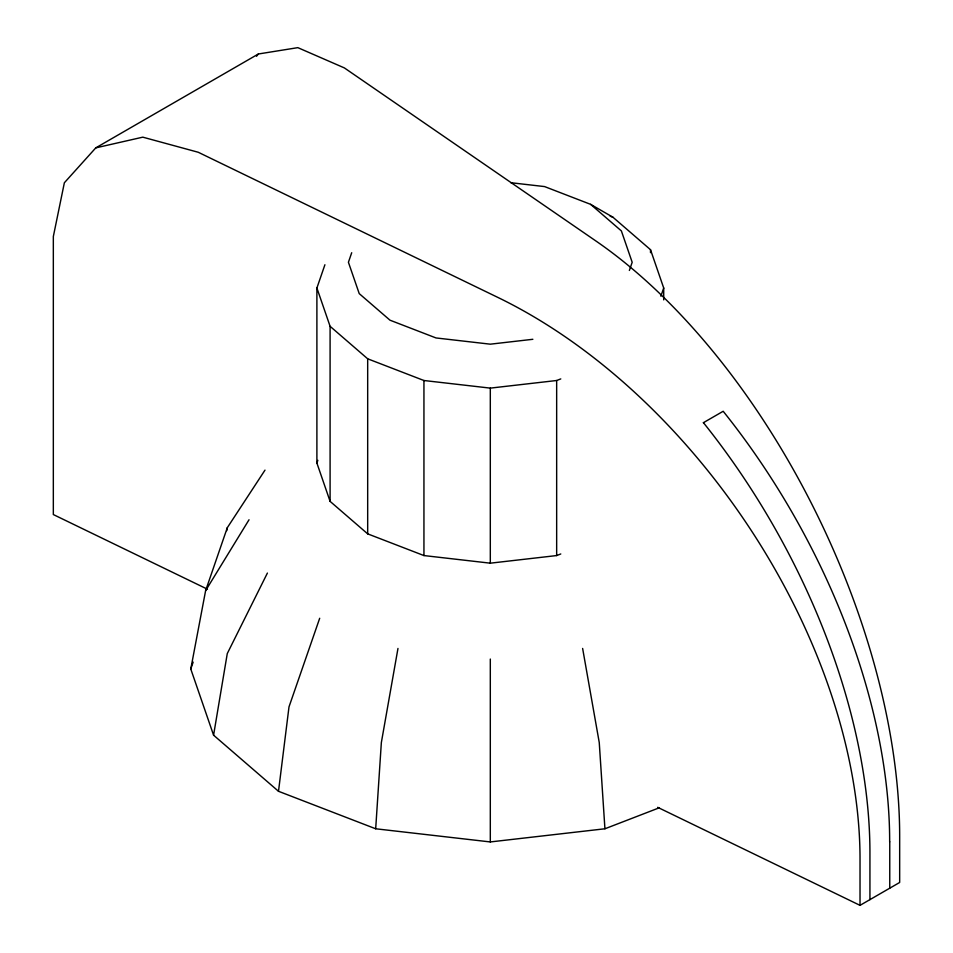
<?xml version="1.0" encoding="UTF-8"?>
<svg xmlns="http://www.w3.org/2000/svg" width="953" height="953" viewBox="0 0 953 953"><rect width="100%" height="100%" fill="white"/><g stroke="black" fill="none" stroke-linecap="round" stroke-linejoin="round"><path stroke-width="1.43" d="M659.059 807.882L604.929 828.776L490.307 841.94L375.685 828.776L381.355 742.518L397.973 648.445M375.685 828.776L278.502 791.288L288.997 706.888L319.696 618.259M278.502 791.288L213.579 735.18L227.279 653.567L267.4 573.063M226.754 530.654L227.279 527.759L264.994 470.127M213.579 735.18L190.779 669.006L205.61 590.657L227.279 527.759M560.781 553.967L556.659 555.563L490.307 563.175L423.942 555.563L367.679 533.859L330.095 501.373L316.896 463.063L316.896 288.009L324.913 264.743M190.779 669.006L193.149 662.109M351.705 252.724L348.417 262.266L359.221 293.607L389.98 320.184L436.009 337.946L490.307 344.176L532.858 339.292M316.896 463.063L317.837 460.323M629.361 270.449L632.184 262.266L621.38 230.924L590.622 204.347L544.592 186.585L510.844 182.714M660.882 296.216L663.705 288.009L650.506 249.698L612.922 217.213L590.622 204.347M205.61 590.657L249.031 519.754M256.5 56.275L258.382 53.987L297.836 47.65L344.367 67.913L595.673 240.823A472.926 248.209 64.2 0 1 899.668 836.126L899.668 882.466L860.023 905.35L657.677 807.322M258.382 53.987L95.776 147.87L64.363 182.762L53.332 236.523L53.332 514.549L207.444 589.204M703.362 422.715L723.184 411.267A473.236 273.225 60 0 1 889.661 841.797M316.896 288.009L330.095 326.319L367.679 358.804L423.942 380.509L490.307 388.121L556.659 380.509L560.781 378.913M95.776 147.87L142.795 137.161L198.248 152.266L497.74 297.36A472.926 295.811 55.5 0 1 860.023 859.01L860.023 905.35M610.17 216.164L612.922 217.213M582.628 648.445L599.246 742.518L604.929 828.776M889.757 841.844L889.757 888.184M869.934 899.632L869.934 853.292A473.236 273.225 60 0 0 703.409 422.644M663.705 288.009L663.705 299.873M650.506 249.698L650.506 252.664M556.659 380.509L556.659 555.563M490.307 388.121L490.307 563.175M490.307 659.047L490.307 841.94M423.942 380.509L423.942 555.563M367.679 358.804L367.679 533.859M330.095 326.319L330.095 501.373"/></g></svg>
